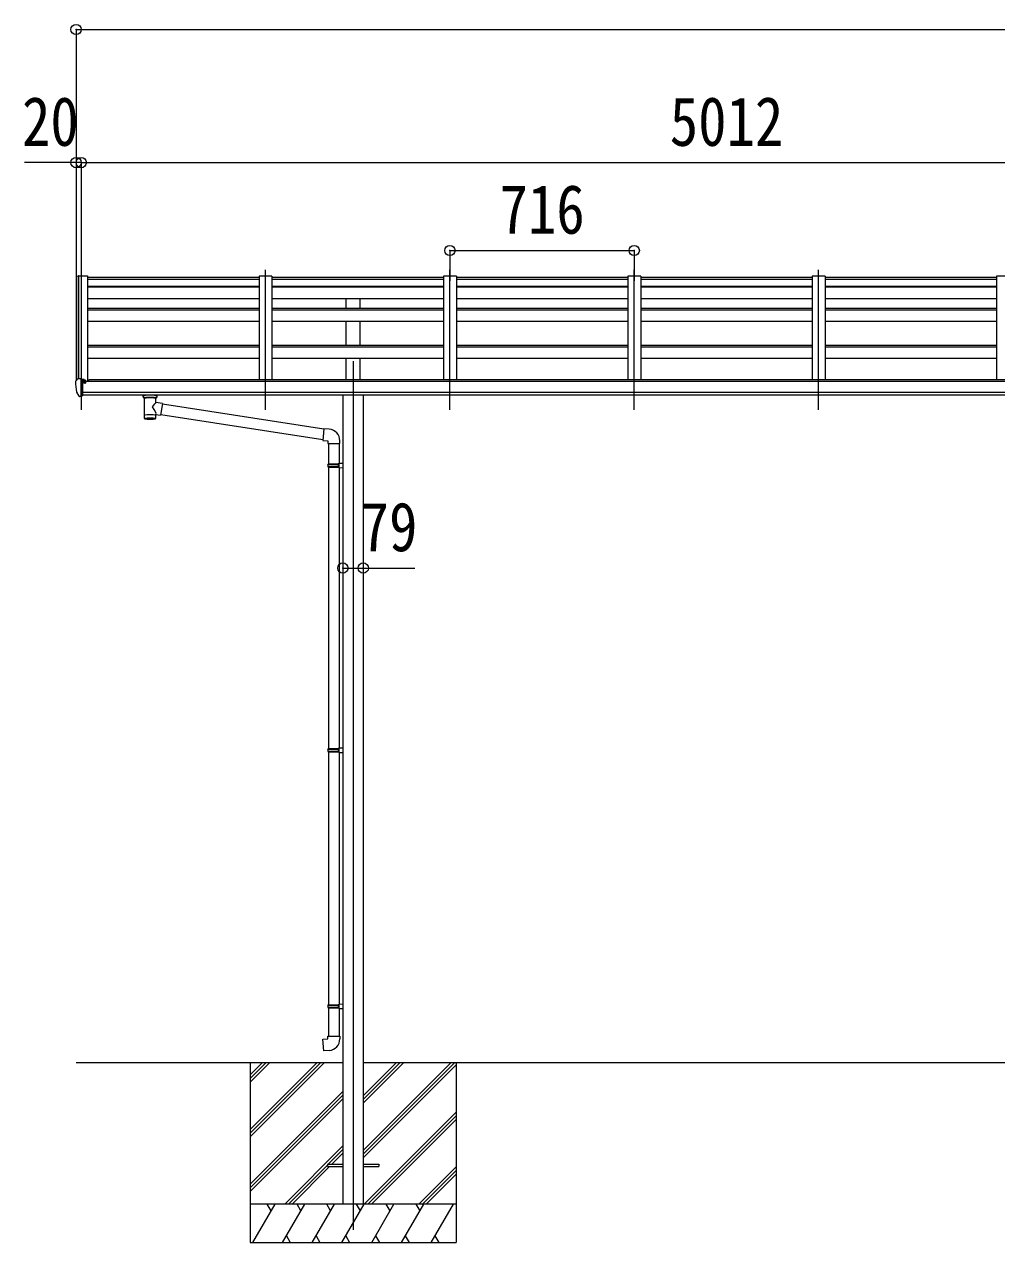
# Model space of a CAD drawing. Units: millimetres at full size, sheet at 1:40. Extents: x -11181 to 11305, y -7804 to 7716.
# Drawn here: x -1411 to 2366, y -4139 to 594 of the extents above; entities that cross this region are included whole.
import ezdxf
from ezdxf.enums import TextEntityAlignment as Align

# ---------------------------------------------------------------- set-up
doc = ezdxf.new("R2010")
doc.units = ezdxf.units.MM
doc.header["$LTSCALE"] = 40
doc.header["$PDMODE"] = 32
doc.header["$PDSIZE"] = 40
for name, color, linetype, lineweight in [('0-0_0', 7, 'Continuous', 9), ('0-1_本体', 4, 'Continuous', 9), ('0-2_部品', 7, 'Continuous', 9), ('0-8_PARTS2', 2, 'Continuous', 9), ('0-A_寸法', 6, 'Continuous', 9)]:
    doc.layers.add(name, color=color, linetype=linetype, lineweight=lineweight)
doc.styles.add('ＭＳ ゴシック', font='')
doc.styles.get('ＭＳ ゴシック').set_extended_font_data('MS Gothic')

msp = doc.modelspace()

# ---------------------------------------------------------------- linework, layer by layer
at = {"layer": '0-0_0'}
for p, q in [((-1209.81, -3439.42), (-173.31, -3439.42)), ((-533.81, -3439.42), (-533.81, -4139.42)), ((-533.81, -3700.15), (-273.08, -3439.42)), ((-533.81, -3714.29), (-258.93, -3439.42)), ((-533.81, -3728.44), (-244.79, -3439.42)), ((-533.81, -3516.31), (-456.92, -3439.42)), ((-533.81, -3502.16), (-471.07, -3439.42)), ((-533.81, -3488.02), (-485.21, -3439.42)), ((-94.31, -3439.42), (2726.69, -3439.42)), ((-94.31, -3781.15), (247.42, -3439.42)), ((-94.31, -3795.29), (261.57, -3439.42)), ((-94.31, -3597.3), (63.58, -3439.42)), ((-94.31, -3583.16), (49.43, -3439.42)), ((-94.31, -3569.02), (35.29, -3439.42)), ((-94.31, -3809.44), (266.19, -3448.94)), ((266.19, -3439.42), (266.19, -4139.42)), ((-533.81, -3912.28), (-173.31, -3551.79)), ((-533.81, -3926.43), (-173.31, -3565.93)), ((-533.81, -3940.57), (-173.31, -3580.07)), ((-90.45, -3989.42), (266.19, -3632.79)), ((-76.31, -3989.42), (266.19, -3646.93)), ((-62.16, -3989.42), (266.19, -3661.07)), ((-398.81, -3989.42), (-173.31, -3763.92)), ((-230.16, -3834.91), (-173.31, -3778.06)), ((-216.02, -3834.91), (-173.31, -3792.2)), ((-384.67, -3989.42), (-233.81, -3838.56)), ((-370.53, -3989.42), (-225.02, -3843.91)), ((121.69, -3989.42), (266.19, -3844.92)), ((135.83, -3989.42), (266.19, -3859.06)), ((149.97, -3989.42), (266.19, -3873.2)), ((266.19, -3989.42), (-533.81, -3989.42)), ((-523.52, -4139.42), (-436.91, -3989.42)), ((-451.91, -4015.41), (-466.92, -3989.42)), ((-408.05, -4139.42), (-321.44, -3989.42)), ((-336.45, -4015.41), (-351.45, -3989.42)), ((-292.58, -4139.42), (-205.97, -3989.42)), ((-220.98, -4015.41), (-235.98, -3989.42)), ((-177.11, -4139.42), (-90.5, -3989.42)), ((-105.5, -4015.41), (-120.51, -3989.42)), ((-61.64, -4139.42), (24.97, -3989.42)), ((9.97, -4015.41), (-5.03, -3989.42)), ((53.83, -4139.42), (140.44, -3989.42)), ((110.44, -3989.42), (125.44, -4015.41)), ((169.3, -4139.42), (255.91, -3989.42)), ((-393.05, -4113.45), (-378.05, -4139.42)), ((-277.58, -4113.44), (-262.58, -4139.42)), ((-162.11, -4113.44), (-147.11, -4139.42)), ((-46.64, -4113.45), (-31.64, -4139.42)), ((68.83, -4113.45), (83.83, -4139.42)), ((184.3, -4113.45), (199.3, -4139.42)), ((-533.81, -4139.42), (266.19, -4139.42))]:
    msp.add_line(p, q, dxfattribs=at)
at = {"layer": '0-1_本体'}
for p, q in [((-1209.8, -384.4), (-1209.81, -790.04)), ((-1208.86, -383.52), (-1201.02, -383.11)), ((-1200.81, -383.18), (-1200.81, -783.49)), ((-1200.73, -383.3), (-1200.11, -384.92)), ((-1164.81, -383.1), (-1164.81, -793.67)), ((-498.81, -389.18), (-1164.81, -389.18)), ((-1164.81, -396.1), (-498.81, -396.1)), ((-1164.81, -422.81), (-498.81, -422.81)), ((-1164.81, -425.66), (-498.81, -425.66)), ((-498.81, -383.7), (-498.81, -783.27)), ((-448.81, -383.7), (-498.81, -383.7)), ((-448.81, -383.7), (-448.81, -783.27)), ((217.19, -389.18), (-448.81, -389.18)), ((-448.81, -396.1), (217.19, -396.1)), ((-448.81, -422.81), (217.19, -422.81)), ((-448.81, -425.66), (217.19, -425.66)), ((217.19, -383.7), (217.19, -783.27)), ((267.19, -383.7), (217.19, -383.7)), ((267.19, -383.7), (267.19, -783.27)), ((933.19, -389.18), (267.19, -389.18)), ((267.19, -396.1), (933.19, -396.1)), ((267.19, -422.81), (933.19, -422.81)), ((267.19, -425.66), (933.19, -425.66)), ((933.19, -383.7), (933.19, -783.27)), ((983.19, -383.7), (933.19, -383.7)), ((983.19, -383.7), (983.19, -783.27)), ((1649.19, -389.18), (983.19, -389.18)), ((983.19, -396.1), (1649.19, -396.1)), ((983.19, -422.81), (1649.19, -422.81)), ((983.19, -425.66), (1649.19, -425.66)), ((1649.19, -383.7), (1649.19, -783.27)), ((1699.19, -383.7), (1649.19, -383.7)), ((1699.19, -383.7), (1699.19, -783.27)), ((2365.19, -389.18), (1699.19, -389.18)), ((1699.19, -396.1), (2365.19, -396.1)), ((1699.19, -422.81), (2365.19, -422.81)), ((1699.19, -425.66), (2365.19, -425.66)), ((2365.19, -383.7), (2365.19, -783.27)), ((2415.19, -383.7), (2365.19, -383.7)), ((-1164.81, -470.39), (-498.81, -470.39)), ((-448.81, -470.39), (217.19, -470.39)), ((-161.31, -509.08), (-161.31, -470.39)), ((-106.31, -509.08), (-106.31, -470.39)), ((267.19, -470.39), (933.19, -470.39)), ((983.19, -470.39), (1649.19, -470.39)), ((1699.19, -470.39), (2365.19, -470.39)), ((-1164.81, -509.08), (-498.81, -509.08)), ((-1164.81, -514.37), (-498.81, -514.37)), ((-448.81, -509.08), (217.19, -509.08)), ((-448.81, -514.37), (217.19, -514.37)), ((267.19, -509.08), (933.19, -509.08)), ((267.19, -514.37), (933.19, -514.37)), ((983.19, -509.08), (1649.19, -509.08)), ((983.19, -514.37), (1649.19, -514.37)), ((1699.19, -509.08), (2365.19, -509.08)), ((1699.19, -514.37), (2365.19, -514.37)), ((-1164.81, -558.45), (-498.81, -558.45)), ((-448.81, -558.45), (217.19, -558.45)), ((-161.31, -652), (-161.31, -558.45)), ((-106.31, -652), (-106.31, -558.45)), ((267.19, -558.45), (933.19, -558.45)), ((983.19, -558.45), (1649.19, -558.45)), ((1699.19, -558.45), (2365.19, -558.45)), ((-1164.81, -652), (-498.81, -652)), ((-1164.81, -658.8), (-498.81, -658.8)), ((-448.81, -652), (217.19, -652)), ((-448.81, -658.8), (217.19, -658.8)), ((267.19, -652), (933.19, -652)), ((267.19, -658.8), (933.19, -658.8)), ((983.19, -652), (1649.19, -652)), ((983.19, -658.8), (1649.19, -658.8)), ((1699.19, -652), (2365.19, -652)), ((1699.19, -658.8), (2365.19, -658.8)), ((-1164.81, -702.35), (-498.81, -702.35)), ((-448.81, -702.35), (217.19, -702.35)), ((-161.31, -786.97), (-161.31, -702.35)), ((-106.31, -786.97), (-106.31, -702.35)), ((267.19, -702.35), (933.19, -702.35)), ((983.19, -702.35), (1649.19, -702.35)), ((1699.19, -702.35), (2365.19, -702.35)), ((3815.69, -793.67), (-1183.31, -793.67)), ((-1159.81, -793.67), (-1159.81, -786.97)), ((3792.19, -786.97), (-1159.81, -786.97)), ((-1183.31, -834.9), (3815.69, -834.9)), ((3815.69, -846.74), (-1183.31, -846.67)), ((-173.31, -846.84), (-173.31, -3989.42)), ((-94.31, -846.84), (-94.31, -3989.42))]:
    msp.add_line(p, q, dxfattribs=at)
msp.add_lwpolyline([(-1200.11, -783.49), (-1200.11, -383.1), (-1164.81, -383.1)], dxfattribs=at)
msp.add_circle((-1175.83, -798.41), 3, dxfattribs=at)
for centre, radius, start, end in [((-1208.81, -384.52), 1, 93, 173.32986), ((-1201.01, -383.41), 0.301, 21.06327, 92.86679)]:
    msp.add_arc(centre, radius, start, end, dxfattribs=at)
at = {"layer": '0-2_部品'}
for p, q in [((-1211.81, -793.06), (-1211.81, -793.69)), ((-1204.9, -784.26), (-1208.96, -790.07)), ((-1189.81, -852.19), (-1189.81, -783.69)), ((-1188.31, -784.61), (-1189.81, -784.61)), ((-1183.31, -793.42), (-1189.81, -793.03)), ((-1188.31, -784.61), (-1188.31, -790.78)), ((-1178.63, -786.11), (-1188.31, -785.38)), ((-1188.31, -788.38), (-1174.31, -788.43)), ((-1178.83, -798.61), (-1178.31, -798.61)), ((-1178.31, -798.61), (-1178.01, -798.61)), ((-1177.81, -788.42), (-1177.81, -786.52)), ((-1173.31, -789.54), (-1173.31, -793.5)), ((-1197.43, -850.38), (-1207.17, -835)), ((-1191.31, -852.1), (-1195.01, -851.87)), ((-1189.81, -849.99), (-1189.31, -849.99)), ((-1189.31, -849.99), (-1188.81, -848.99)), ((-1183.31, -848.99), (-1188.81, -848.99)), ((-949.31, -853), (-949.31, -846.88)), ((-895.31, -853), (-895.31, -846.88)), ((-1191.31, -852.1), (-1189.81, -852.19)), ((-945.21, -857.5), (-945.22, -937.79)), ((-899.41, -875.07), (-899.41, -857.49)), ((-874.18, -878.98), (-899.41, -875.07)), ((-874.18, -878.98), (-881.21, -924.24)), ((-247.35, -978.29), (-874.5, -880.99)), ((-899.39, -937.79), (-899.41, -921.16)), ((-899.41, -921.41), (-881.21, -924.24)), ((-251.02, -1020.22), (-880.94, -922.5)), ((-226.38, -978.67), (-247.22, -976.85)), ((-231.31, -1034.42), (-185.31, -1034.42)), ((-229.31, -1034.42), (-229.31, -1113.68)), ((-187.31, -1034.42), (-187.31, -1111.12)), ((-185.31, -1034.42), (-185.31, -1023.5)), ((-231.31, -1115.68), (-230.31, -1113.68)), ((-231.31, -1115.68), (-187.31, -1115.68)), ((-231.31, -1115.68), (-231.31, -1123.68)), ((-231.31, -1123.68), (-187.31, -1123.68)), ((-231.31, -1123.68), (-230.31, -1125.68)), ((-230.31, -1113.68), (-187.31, -1113.68)), ((-230.31, -1125.68), (-187.31, -1125.68)), ((-229.31, -1125.68), (-229.31, -2219.86)), ((-191.78, -1115.68), (-192.21, -1113.68)), ((-189.31, -1111.18), (-173.31, -1110.71)), ((-189.31, -1113.18), (-189.31, -1111.18)), ((-189.31, -1113.18), (-187.31, -1113.18)), ((-189.31, -1128.18), (-189.31, -1126.18)), ((-189.31, -1128.18), (-173.31, -1128.65)), ((-187.31, -1128.23), (-187.31, -2217.3)), ((-173.31, -1110.71), (-173.31, -1128.65)), ((-231.31, -2221.86), (-230.31, -2219.86)), ((-231.31, -2221.86), (-187.31, -2221.86)), ((-231.31, -2221.86), (-231.31, -2229.86)), ((-230.31, -2219.86), (-187.31, -2219.86)), ((-191.78, -2221.86), (-192.21, -2219.86)), ((-189.31, -2217.36), (-173.31, -2216.89)), ((-189.31, -2219.36), (-189.31, -2217.36)), ((-189.31, -2219.36), (-187.31, -2219.36)), ((-173.31, -2216.89), (-173.31, -2234.83)), ((-231.31, -2229.86), (-187.31, -2229.86)), ((-231.31, -2229.86), (-230.31, -2231.86)), ((-230.31, -2231.86), (-187.31, -2231.86)), ((-229.31, -2231.86), (-229.31, -3215.02)), ((-189.31, -2234.36), (-189.31, -2232.36)), ((-189.31, -2234.36), (-173.31, -2234.83)), ((-187.31, -2234.42), (-187.31, -3212.46)), ((-231.31, -3217.02), (-230.31, -3215.02)), ((-231.31, -3217.02), (-187.31, -3217.02)), ((-231.31, -3217.02), (-231.31, -3225.02)), ((-230.31, -3215.02), (-187.31, -3215.02)), ((-191.78, -3217.02), (-192.21, -3215.02)), ((-189.31, -3212.52), (-173.31, -3212.05)), ((-189.31, -3214.52), (-189.31, -3212.52)), ((-189.31, -3214.52), (-187.31, -3214.52)), ((-173.31, -3212.05), (-173.31, -3229.99)), ((-231.31, -3225.02), (-187.31, -3225.02)), ((-231.31, -3225.02), (-230.31, -3227.02)), ((-230.31, -3227.02), (-187.31, -3227.02)), ((-229.31, -3227.02), (-229.31, -3337.02)), ((-189.31, -3229.52), (-189.31, -3227.52)), ((-189.31, -3229.52), (-173.31, -3229.99)), ((-187.31, -3229.58), (-187.31, -3337.02)), ((-231.31, -3337.02), (-185.31, -3337.02)), ((-231.31, -3347.02), (-231.31, -3337.02)), ((-185.31, -3337.02), (-185.31, -3347.94))]:
    msp.add_line(p, q, dxfattribs=at)
at = {"layer": '0-2_部品', "color": 4}
for p, q in [((-233.81, -3834.91), (-173.31, -3834.91)), ((-233.81, -3834.91), (-233.81, -3843.91)), ((-233.81, -3843.91), (-173.31, -3843.91)), ((-94.31, -3834.91), (-33.81, -3834.91)), ((-94.31, -3843.91), (-33.81, -3843.91)), ((-33.81, -3834.91), (-33.81, -3843.91))]:
    msp.add_line(p, q, dxfattribs=at)
at = {"layer": '0-2_部品'}
for points in [[(-1189.81, -783.69), (-1201.81, -783.69), (-1204.14, -783.83)], [(-1183.31, -848.99), (-1183.31, -790.78), (-1188.31, -790.78)], [(-1178.63, -786.11), (-1178.46, -786.12), (-1178.31, -786.16), (-1178.16, -786.2), (-1178.04, -786.25), (-1177.94, -786.31), (-1177.87, -786.38), (-1177.82, -786.45), (-1177.81, -786.52)], [(-1178.01, -797.42), (-1178.01, -798.61), (-1173.31, -798.61)], [(-1173.31, -796.99), (-1173.31, -798.61), (-1172.83, -798.61)], [(-1189.81, -838.3), (-1186.64, -837.89), (-1183.31, -837.46)], [(-949.27, -853.06), (-949.29, -852.7), (-949.04, -851.74), (-948.52, -850.86), (-947.72, -850.02), (-946.61, -849.22), (-945.21, -848.5)], [(-899.41, -848.51), (-899.17, -848.6), (-897.82, -849.34), (-896.71, -850.19), (-895.95, -851.05), (-895.49, -851.95), (-895.32, -852.84)], [(-949.27, -852.94), (-949.29, -853.3), (-949.04, -854.26), (-948.52, -855.14), (-947.72, -855.98), (-946.61, -856.77), (-945.21, -857.5)], [(-899.41, -857.49), (-899.17, -857.39), (-897.82, -856.66), (-896.71, -855.81), (-895.95, -854.95), (-895.49, -854.05), (-895.32, -853.16)], [(-247.22, -976.85), (-251.23, -1022.68), (-231.31, -1024.42), (-231.31, -1034.42)], [(-191.78, -1115.68), (-191.78, -1123.68), (-192.21, -1125.68)], [(-189.31, -1126.18), (-187.31, -1126.18), (-187.31, -1113.18)], [(-191.78, -2221.86), (-191.78, -2229.86), (-192.21, -2231.86)], [(-189.31, -2232.36), (-187.31, -2232.36), (-187.31, -2219.36)], [(-191.78, -3217.02), (-191.78, -3225.02), (-192.21, -3227.02)], [(-189.31, -3227.52), (-187.31, -3227.52), (-187.31, -3214.52)], [(-226.38, -3392.77), (-247.22, -3394.59), (-251.23, -3348.77), (-231.31, -3347.02)]]:
    msp.add_lwpolyline(points, dxfattribs=at)
for centre, radius, start, end in [((-1208.81, -793.06), 3, 93, 180), ((-1019.31, -793.69), 192.49, 180.0008, 192.1233), ((-1204.08, -784.83), 1, 93.5, 145), ((-1175.81, -798.61), 2.5, 151.64236, 180), ((-1175.81, -798.61), 2.5, 0, 151.64236), ((-1204.58, -833.5), 3, 191.83348, 210), ((-1194.83, -848.88), 3, 210, 266.5), ((-932.24, -898.22), 51.38, 92.46126, 104.61963), ((-912.35, -898.22), 51.38, 75.38037, 87.53874), ((-230.31, -1023.5), 45, 0, 85), ((-230.31, -3347.94), 45, 275, 0)]:
    msp.add_arc(centre, radius, start, end, dxfattribs=at)
for centre, major_axis, ratio, start_param, end_param in [((-1174.31, -789.54), (-0.02, 1.1), 0.906239, 4.6917496, 6.2625459), ((-922.31, -858.69), (-22.91, -0.42), 0.072511, 4.711586, 6.2823824), ((-922.28, -857.06), (-22.91, -0.42), 0.072511, 4.711586, 6.2823824), ((-922.33, -857.07), (22.92, -0.42), 0.07247, 0.0008089, 1.5716053), ((-922.33, -858.69), (22.92, -0.42), 0.07247, 0.0008089, 1.5716053), ((-922.31, -894.62), (-22.81, 26.62), 0.234429, 3.1563334, 4.5976381), ((-919.75, -897.27), (20.32, 22.25), 0.045535, 4.9756507, 6.2441899), ((-911.31, -853), (16, 0), 0.361356, 0, 0.0194874), ((-911.31, -853), (16, 0), 0.361356, 6.2636979, 6.2831853), ((-922.31, -937.79), (22.92, 0), 0.101955, 6.2829723, 9.4248207), ((-922.31, -937.79), (22.92, 0), 0.101955, 3.1415499, 6.2833984), ((-922.31, -925.35), (22.91, 0), 0.122865, 6.2831853, 9.424778)]:
    msp.add_ellipse(centre, major_axis=major_axis, ratio=ratio, start_param=start_param, end_param=end_param, dxfattribs=at)
at = {"layer": '0-8_PARTS2'}
for p, q in [((-473.81, -903.02), (-473.81, -359.17)), ((242.19, -903.02), (242.19, -359.17)), ((958.19, -903.02), (958.19, -359.17)), ((1674.19, -903.02), (1674.19, -359.17)), ((-1189.81, -383.73), (-1189.81, -903.02)), ((-133.81, -714.21), (-133.81, -4089.44))]:
    msp.add_line(p, q, dxfattribs=at)
at = {"layer": '0-A_寸法'}
for p, q in [((-1209.8, 574.23), (-1209.8, 56.99)), ((-1209.8, 574.23), (8854.19, 574.23)), ((-1209.8, 56.99), (-1409.8, 56.99)), ((-1209.8, 56.99), (-1209.8, -398.59)), ((-1189.8, 56.99), (-1209.8, 56.99)), ((-1189.8, 56.99), (-1189.8, -398.59)), ((-1189.8, 56.99), (-1189.8, -398.59)), ((-1189.8, 56.99), (3822.19, 56.99)), ((242.19, -284.45), (242.19, -402.06)), ((242.19, -284.45), (958.19, -284.45)), ((958.19, -284.45), (958.19, -402.06)), ((-173.31, -1518.17), (-94.31, -1518.17)), ((-94.31, -1518.17), (105.69, -1518.17))]:
    msp.add_line(p, q, dxfattribs=at)
for p in [(-1209.8, 574.23), (-1209.8, 56.99), (-1189.8, 56.99), (242.19, -284.45), (958.19, -284.45), (-173.31, -1518.17), (-94.31, -1518.17)]:
    msp.add_point(p, dxfattribs=at)

# ---------------------------------------------------------------- texts
at = {"layer": '0-A_寸法', "color": 7, "style": 'ＭＳ ゴシック', "width": 0.85}
for s, p in [('20', (-1419.8, 64.99)), ('5012', (1096.2, 64.99)), ('716', (435.19, -276.45)), ('79', (-104.31, -1510.17))]:
    msp.add_text(s, height=190.6, dxfattribs=at).set_placement(p, align=Align.BOTTOM_LEFT)

doc.saveas('drawing.dxf')
